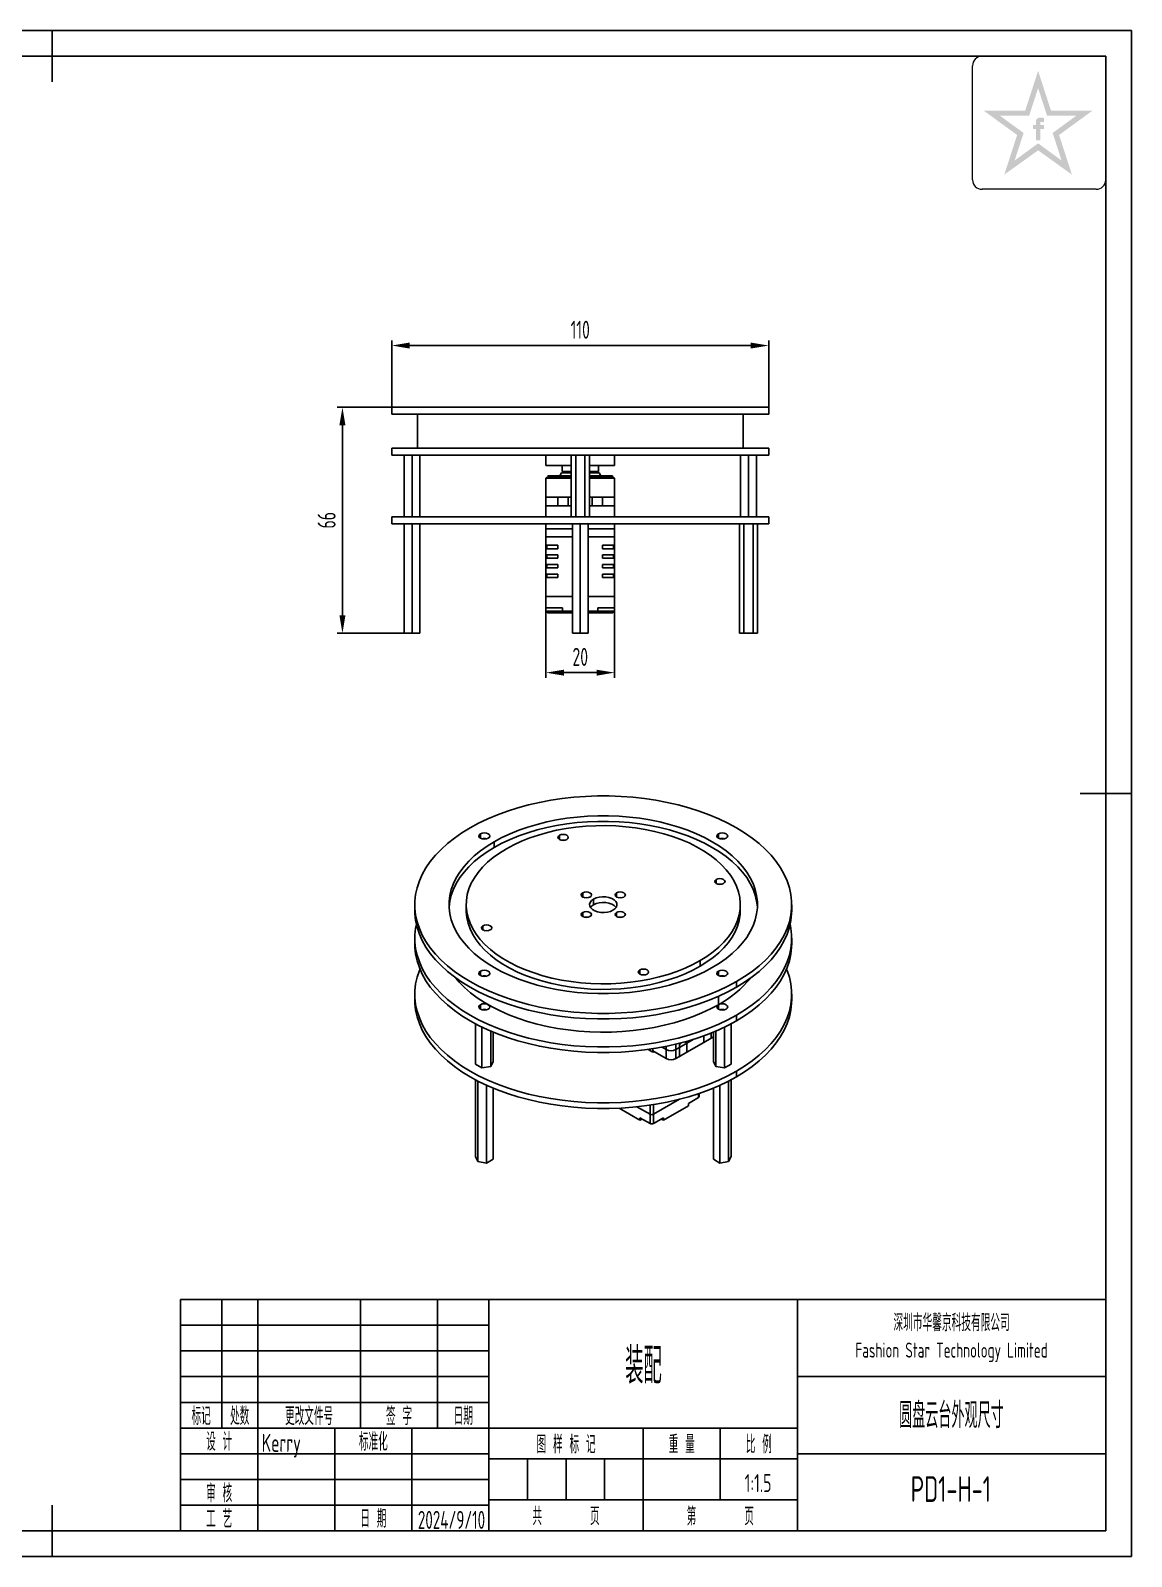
# Model space of a CAD drawing. Header units: inches. Extents: x -38 to 592, y -8 to 438.
# Drawn here: x 271.2 to 592.5, y -7.5 to 438 of the extents above; entities that cross this region are included whole.
import ezdxf
from ezdxf.enums import TextEntityAlignment as Align

# ---------------------------------------------------------------- set-up
doc = ezdxf.new("R2010")
doc.units = ezdxf.units.IN
doc.header["$LTSCALE"] = 1.5
doc.header["$MEASUREMENT"] = 0
for name, color, linetype in [('1轮廓实线层', 7, 'Continuous'), ('2细线层', 4, 'Continuous'), ('6文字层', 3, 'Continuous'), ('7标注层', 4, 'Continuous'), ('图框层', 7, 'Continuous')]:
    doc.layers.add(name, color=color, linetype=linetype)
doc.styles.add('PC_TEXTSTYLE', font='ISOCP.SHX', dxfattribs={"width": 0.707, "bigfont": 'GBCBIG.SHX'})
doc.styles.add('PC_TEXTSTYLE4', font='ISOCP.SHX', dxfattribs={"width": 0.707, "bigfont": 'GBCBIG.SHX'})
doc.dimstyles.new('GB_LINEAR', dxfattribs={"dimtxt": 3.5, "dimasz": 3.5, "dimexe": 1, "dimexo": 0, "dimgap": 1.5, "dimtad": 1, "dimdsep": 46, "dimtxsty": 'PC_TEXTSTYLE', "dimcen": 0, "dimclrd": 256, "dimclrt": 3, "dimadec": 0, "dimazin": 2, "dimtp": 0.1, "dimtm": 0.1, "dimtfac": 0.71, "dimtdec": 3, "dimtmove": 0, "dimatfit": 3, "dimfxl": 1, "dimtfill": 1, "dimarcsym": 0})

# ---------------------------------------------------------------- blocks, each defined once
blk = doc.blocks.new('ZwmFrameMain_A3^_^无分区图框^_^landscape')
at = {"layer": '1轮廓实线层'}
for p, q in [((185, 292), (185, 282)), ((390, 287), (0, 287)), ((390, 287), (390, 0)), ((395, 143.5), (385, 143.5)), ((185, -5), (185, 5)), ((0, 0), (390, 0))]:
    blk.add_line(p, q, dxfattribs=at)
at = {"layer": '2细线层'}
for p, q in [((395, 292), (-25, 292)), ((395, 292), (395, -5)), ((-25, -5), (395, -5))]:
    blk.add_line(p, q, dxfattribs=at)
blk = doc.blocks.new('ZwmFrameMain_标题栏1')
at = {"layer": '1轮廓实线层'}
for p, q in [((-180, 0), (-180, 45)), ((0, 45), (-180, 45)), ((-172, 20), (-172, 45)), ((-165, 20), (-165, 45)), ((-145, 20), (-145, 45)), ((-130, 20), (-130, 45)), ((-120, 0), (-120, 45)), ((0, 0), (0, 45)), ((-60, 30), (0, 30)), ((-180, 20), (-60, 20)), ((-165, 0), (-165, 20)), ((-150, 0), (-150, 20)), ((-135, 0), (-135, 20)), ((-60, 15), (0, 15)), ((-180, 0), (0, 0))]:
    blk.add_line(p, q, dxfattribs=at)
at = {"layer": '1轮廓实线层', "color": 7}
for p, q in [((-60, 0), (-60, 45)), ((-180, 25), (-120, 25))]:
    blk.add_line(p, q, dxfattribs=at)
at = {"layer": '2细线层'}
for p, q in [((-180, 40), (-120, 40)), ((-180, 35), (-120, 35)), ((-180, 30), (-120, 30)), ((-90, 0), (-90, 20)), ((-75, 6), (-75, 20)), ((-180, 15), (-120, 15)), ((-120, 14), (-60, 14)), ((-112.5, 6), (-112.5, 14)), ((-105, 6), (-105, 14)), ((-97.5, 6), (-97.5, 14)), ((-180, 10), (-120, 10)), ((-120, 6), (-60, 6)), ((-180, 5), (-120, 5))]:
    blk.add_line(p, q, dxfattribs=at)
at = {"layer": '6文字层', "style": 'PC_TEXTSTYLE', "width": 0.667}
for s, p in [('标记', (-176, 22.5)), ('处数', (-168.5, 22.5)), (' 更改文件号 ', (-155, 22.5)), (' 签 字 ', (-137.5, 22.5)), (' 日期 ', (-125, 22.5)), (' 设 计 ', (-172.5, 17.51)), (' 标准化 ', (-142.5, 17.51)), (' 图 样 标 记 ', (-105, 17)), (' 重 量 ', (-82.5, 17)), (' 比 例 ', (-67.5, 17)), (' 审 核 ', (-172.5, 7.5)), (' 工 艺 ', (-172.5, 2.5)), (' 日 期 ', (-142.5, 2.5)), ('共       页', (-105, 3)), ('第       页', (-75, 3))]:
    blk.add_text(s, height=3.5, dxfattribs=at).set_placement(p, align=Align.MIDDLE)
at = {"layer": '6文字层', "style": 'PC_TEXTSTYLE', "flags": 8}
for tag, height, width, p, p2 in [('企业名称', 5, 3.445461, (-54.29, 34.82), (-5.27, 34.82)), ('产品名称或材料标记', 7, 1.034456, (-113.46, 28.64), (-66.42, 28.64)), ('图样名称', 5, 3.480264, (-54.79, 19.98), (-5.27, 19.98)), ('标准化', 3.5, 1.756036, (-133.83, 15.37), (-120.75, 15.37)), ('审核', 3.5, 2.723972, (-163.99, 5.37), (-150.63, 5.37)), ('重量', 3.5, 2.448074, (-88.46, 7.54), (-76.55, 7.54)), ('比例', 3.5, 2.367734, (-73.35, 7.54), (-61.93, 7.54)), ('图样代号', 5, 3.489916, (-54.79, 5.63), (-5.52, 5.63)), ('工艺', 3.5, 2.851598, (-164.21, 0.37), (-150.89, 0.37)), ('日期', 3.5, 2.733185, (-133.83, 0.37), (-120.75, 0.37)), ('共几页', 3.5, 0.953151, (-108.58, 1.48), (-101.56, 1.48))]:
    blk.add_attdef(tag, text='', height=height, dxfattribs=dict(at, width=width)).set_placement(p, p2, align=Align.FIT)
at = {"layer": '6文字层', "style": 'PC_TEXTSTYLE', "width": 9.901758, "flags": 8}
blk.add_attdef('设计', text='', height=3.5, rotation=359.5768, dxfattribs=at).set_placement((-164.23, 15.37), (-150.37, 15.27), align=Align.FIT)
at = {"layer": '6文字层', "color": 3, "style": 'PC_TEXTSTYLE', "width": 0.96618, "flags": 8}
blk.add_attdef('第几页', text='', height=3.5, dxfattribs=at).set_placement((-78.29, 1.5), (-71.16, 1.5), align=Align.FIT)
at = {"layer": '6文字层', "color": 0, "style": 'PC_TEXTSTYLE', "width": 0.715273, "flags": 8}
blk.add_attdef('图纸张数', text='', height=3.5, dxfattribs=at).set_placement((-2.66, -3.87), (4.46, -3.87), align=Align.FIT)
blk = doc.blocks.new('*D23')
at = {"layer": '7标注层', "color": 0, "lineweight": -2}
for p, q in [((421.63, 268.53), (421.63, 249.03)), ((441.63, 268.53), (441.63, 249.03))]:
    blk.add_line(p, q, dxfattribs=at)
at = {"layer": '7标注层', "lineweight": -2}
blk.add_line((426.88, 250.53), (436.38, 250.53), dxfattribs=at)
at = {"layer": '7标注层'}
for points in [[(426.88, 251.4), (426.88, 249.65), (421.63, 250.53)], [(436.38, 249.65), (436.38, 251.4), (441.63, 250.53)]]:
    blk.add_solid(points, dxfattribs=at)
at = {"layer": 'Defpoints', "color": 0}
for p in [(421.63, 268.53), (441.63, 268.53), (441.63, 250.53)]:
    blk.add_point(p, dxfattribs=at)
at = {"layer": '7标注层', "color": 3, "insert": (431.63, 255.14), "char_height": 5.25, "attachment_point": 5, "style": 'PC_TEXTSTYLE', "bg_fill": 3, "box_fill_scale": 1.25, "bg_fill_color": 257, "bg_fill_transparency": 0}
blk.add_mtext('20', dxfattribs=at)
blk = doc.blocks.new('*D24')
at = {"layer": '7标注层', "color": 0, "lineweight": -2}
for p, q in [((376.63, 328.03), (360.73, 328.03)), ((380.23, 262.03), (360.73, 262.03))]:
    blk.add_line(p, q, dxfattribs=at)
at = {"layer": '7标注层', "lineweight": -2}
blk.add_line((362.23, 322.78), (362.23, 267.28), dxfattribs=at)
at = {"layer": '7标注层'}
for points in [[(363.1, 322.78), (361.35, 322.78), (362.23, 328.03)], [(361.35, 267.28), (363.1, 267.28), (362.23, 262.03)]]:
    blk.add_solid(points, dxfattribs=at)
at = {"layer": 'Defpoints', "color": 0}
for p in [(376.63, 328.03), (362.23, 262.03), (380.23, 262.03)]:
    blk.add_point(p, dxfattribs=at)
at = {"layer": '7标注层', "color": 3, "insert": (357.62, 295.03), "char_height": 5.25, "attachment_point": 5, "rotation": 90, "style": 'PC_TEXTSTYLE', "bg_fill": 3, "box_fill_scale": 1.25, "bg_fill_color": 257, "bg_fill_transparency": 0}
blk.add_mtext('66', dxfattribs=at)
blk = doc.blocks.new('*D25')
at = {"layer": '7标注层', "color": 0, "lineweight": -2}
for p, q in [((376.63, 328.03), (376.63, 347.53)), ((486.63, 328.03), (486.63, 347.53))]:
    blk.add_line(p, q, dxfattribs=at)
at = {"layer": '7标注层', "lineweight": -2}
blk.add_line((381.88, 346.03), (481.38, 346.03), dxfattribs=at)
at = {"layer": '7标注层'}
for points in [[(381.88, 346.9), (381.88, 345.15), (376.63, 346.03)], [(481.38, 345.15), (481.38, 346.9), (486.63, 346.03)]]:
    blk.add_solid(points, dxfattribs=at)
at = {"layer": 'Defpoints', "color": 0}
for p in [(486.63, 346.03), (376.63, 328.03), (486.63, 328.03)]:
    blk.add_point(p, dxfattribs=at)
at = {"layer": '7标注层', "color": 3, "insert": (431.63, 350.64), "char_height": 5.25, "attachment_point": 5, "style": 'PC_TEXTSTYLE', "bg_fill": 3, "box_fill_scale": 1.25, "bg_fill_color": 257, "bg_fill_transparency": 0}
blk.add_mtext('110', dxfattribs=at)

msp = doc.modelspace()

# ---------------------------------------------------------------- hatches: boundary and pattern name
at = {"layer": '6文字层', "lineweight": 5}
h = msp.add_hatch(color=2, dxfattribs=at)
edge = h.paths.add_edge_path(flags=0)
edge.add_line((565.881, 409.272), (566.989, 409.272))
edge.add_line((566.989, 409.272), (566.989, 410.465))
edge.add_line((566.989, 410.465), (565.894, 410.465))
edge.add_line((565.894, 410.465), (565.894, 411.049))
edge.add_spline(control_points=[(565.894, 411.049), (565.893, 411.118), (565.89, 411.388), (566.419, 411.304), (566.75, 411.255), (566.937, 411.207), (567.015, 411.187)], knot_values=[0, 0, 0, 0, 1.4943482, 5.8188355, 8.4876202, 10.3632598, 10.3632598, 10.3632598, 10.3632598], degree=3, periodic=0)
edge.add_line((567.015, 411.187), (567.015, 412.408))
edge.add_spline(control_points=[(567.015, 412.408), (566.814, 412.456), (566.33, 412.571), (565.636, 412.63), (564.994, 412.34), (564.67, 411.935), (564.616, 411.627), (564.6, 411.54)], knot_values=[0, 0, 0, 0, 4.9341397, 11.9452686, 16.0265909, 21.3569295, 23.4510995, 23.4510995, 23.4510995, 23.4510995], degree=3, periodic=0)
edge.add_line((564.6, 411.54), (564.6, 410.465))
edge.add_line((564.6, 410.465), (563.798, 410.465))
edge.add_line((563.798, 410.465), (563.798, 409.272))
edge.add_line((563.798, 409.272), (564.609, 409.272))
edge.add_line((564.609, 409.272), (564.609, 405.94))
edge.add_line((564.609, 405.94), (565.881, 405.94))
edge.add_line((565.881, 405.94), (565.881, 409.272))
h.paths.add_polyline_path([(581.158, 414.632), (569.006, 414.632), (565.254, 426.225), (561.502, 414.632), (549.35, 414.632), (559.134, 407.498), (555.382, 395.938), (565.254, 403.006), (575.126, 395.938), (571.374, 407.498)])
h.paths.add_polyline_path([(569.492, 408.091), (572.103, 400.046), (565.254, 405.059), (558.405, 400.046), (561.016, 408.091), (554.146, 413.101), (562.635, 413.101), (565.254, 421.185), (567.873, 413.101), (576.362, 413.101)], flags=16)

# ---------------------------------------------------------------- linework, layer by layer
at = {"color": 7, "linetype": 'Continuous', "lineweight": 25}
for p, q in [((376.629, 328.026), (376.629, 326.026)), ((376.629, 328.026), (431.629, 328.026)), ((376.629, 326.026), (431.629, 326.026)), ((384.129, 326.026), (384.129, 316.026)), ((431.629, 328.026), (486.629, 328.026)), ((431.629, 326.026), (486.629, 326.026)), ((479.129, 316.026), (479.129, 326.026)), ((486.629, 326.026), (486.629, 328.026)), ((376.629, 316.026), (376.629, 314.026)), ((376.629, 316.026), (431.629, 316.026)), ((376.629, 314.026), (431.629, 314.026)), ((380.229, 296.026), (380.229, 314.026)), ((382.529, 296.026), (382.529, 314.026)), ((384.829, 296.026), (384.829, 314.026)), ((421.629, 314.026), (421.629, 311.026)), ((428.973, 296.026), (428.973, 314.026)), ((430.301, 296.026), (430.301, 314.026)), ((431.629, 316.026), (486.629, 316.026)), ((431.629, 314.026), (486.629, 314.026)), ((432.956, 296.026), (432.956, 314.026)), ((434.284, 296.026), (434.284, 314.026)), ((441.629, 311.026), (441.629, 314.026)), ((478.429, 296.026), (478.429, 314.026)), ((480.729, 296.026), (480.729, 314.026)), ((483.029, 296.026), (483.029, 314.026)), ((486.629, 314.026), (486.629, 316.026)), ((429.039, 311.026), (421.629, 311.026)), ((421.629, 307.276), (421.879, 307.526)), ((422.229, 307.926), (422.229, 307.526)), ((428.973, 308.026), (422.329, 308.026)), ((428.973, 307.526), (422.329, 307.526)), ((426.129, 308.826), (425.629, 308.026)), ((426.129, 308.826), (428.973, 308.826)), ((426.329, 311.026), (426.329, 309.226)), ((428.973, 309.226), (426.329, 309.226)), ((428.672, 309.226), (428.672, 308.826)), ((428.695, 308.826), (428.695, 309.226)), ((428.835, 309.226), (428.835, 308.826)), ((428.902, 308.826), (428.902, 309.226)), ((441.629, 311.026), (434.274, 311.026)), ((436.929, 309.226), (434.274, 309.226)), ((434.274, 308.826), (437.129, 308.826)), ((440.929, 308.026), (434.284, 308.026)), ((440.929, 307.526), (434.284, 307.526)), ((434.481, 309.226), (434.481, 308.826)), ((434.527, 308.826), (434.527, 309.226)), ((434.597, 309.226), (434.597, 308.826)), ((434.599, 308.826), (434.599, 309.226)), ((436.929, 309.226), (436.929, 311.026)), ((437.129, 308.826), (437.629, 308.026)), ((441.029, 307.926), (441.029, 307.526)), ((441.629, 307.276), (441.379, 307.526)), ((421.629, 307.276), (421.629, 302.226)), ((428.973, 307.276), (422.329, 307.276)), ((440.929, 307.276), (434.284, 307.276)), ((441.629, 307.276), (441.629, 302.226)), ((421.629, 301.726), (421.629, 299.226)), ((421.629, 301.726), (423.629, 301.726)), ((421.629, 296.026), (421.629, 299.226)), ((421.629, 299.226), (423.629, 299.226)), ((425.129, 301.726), (423.629, 301.726)), ((423.629, 299.226), (425.129, 299.226)), ((425.129, 299.226), (425.129, 301.726)), ((425.129, 301.726), (426.629, 301.726)), ((425.129, 299.226), (428.129, 299.226)), ((426.629, 301.726), (428.129, 301.726)), ((428.129, 299.226), (428.129, 301.726)), ((428.973, 301.726), (428.129, 301.726)), ((428.129, 299.226), (428.973, 299.226)), ((435.129, 301.726), (434.284, 301.726)), ((434.284, 299.226), (435.129, 299.226)), ((435.129, 299.226), (435.129, 301.726)), ((435.129, 301.726), (436.629, 301.726)), ((435.129, 299.226), (438.129, 299.226)), ((436.629, 301.726), (438.129, 301.726)), ((438.129, 299.226), (438.129, 301.726)), ((439.629, 301.726), (438.129, 301.726)), ((438.129, 299.226), (439.629, 299.226)), ((439.629, 301.726), (441.629, 301.726)), ((439.629, 299.226), (441.629, 299.226)), ((441.629, 299.226), (441.629, 301.726)), ((441.629, 296.026), (441.629, 299.226)), ((376.629, 296.026), (376.629, 294.026)), ((376.629, 296.026), (431.629, 296.026)), ((431.629, 296.026), (486.629, 296.026)), ((486.629, 294.026), (486.629, 296.026)), ((376.629, 294.026), (431.629, 294.026)), ((380.229, 262.026), (380.229, 294.026)), ((382.529, 262.026), (382.529, 294.026)), ((384.829, 262.026), (384.829, 294.026)), ((421.629, 292.526), (421.629, 294.026)), ((421.629, 290.226), (421.629, 292.526)), ((422.329, 292.526), (421.629, 292.526)), ((421.629, 290.226), (422.329, 290.226)), ((421.629, 287.726), (421.629, 290.226)), ((429.329, 292.526), (422.329, 292.526)), ((429.329, 290.226), (422.329, 290.226)), ((429.329, 262.026), (429.329, 294.026)), ((431.629, 262.026), (431.629, 294.026)), ((431.629, 294.026), (486.629, 294.026)), ((433.929, 262.026), (433.929, 294.026)), ((440.929, 292.526), (433.929, 292.526)), ((440.929, 290.226), (433.929, 290.226)), ((441.629, 292.526), (440.929, 292.526)), ((440.929, 290.226), (441.629, 290.226)), ((441.629, 294.026), (441.629, 292.526)), ((441.629, 292.526), (441.629, 290.226)), ((441.629, 290.226), (441.629, 287.726)), ((478.073, 262.026), (478.073, 294.026)), ((479.401, 262.026), (479.401, 294.026)), ((482.056, 262.026), (482.056, 294.026)), ((483.384, 262.026), (483.384, 294.026)), ((422.329, 287.726), (421.629, 287.726)), ((421.629, 287.726), (421.629, 286.726)), ((421.629, 284.926), (421.629, 286.726)), ((421.629, 286.726), (422.329, 286.726)), ((421.879, 286.726), (421.879, 287.726)), ((425.129, 287.726), (422.329, 287.726)), ((422.329, 286.726), (425.129, 286.726)), ((425.129, 286.726), (425.129, 287.726)), ((438.129, 287.726), (440.929, 287.726)), ((438.129, 286.726), (438.129, 287.726)), ((440.929, 286.726), (438.129, 286.726)), ((440.929, 287.726), (441.629, 287.726)), ((441.629, 286.726), (440.929, 286.726)), ((441.379, 287.726), (441.379, 286.726)), ((441.629, 287.726), (441.629, 286.726)), ((441.629, 286.726), (441.629, 284.926)), ((422.329, 284.926), (421.629, 284.926)), ((421.629, 284.926), (421.629, 283.926)), ((421.629, 282.126), (421.629, 283.926)), ((421.629, 283.926), (422.329, 283.926)), ((422.329, 282.126), (421.629, 282.126)), ((421.629, 282.126), (421.629, 281.126)), ((421.629, 279.326), (421.629, 281.126)), ((421.629, 281.126), (422.329, 281.126)), ((421.879, 283.926), (421.879, 284.926)), ((421.879, 281.126), (421.879, 282.126)), ((425.129, 284.926), (422.329, 284.926)), ((422.329, 283.926), (425.129, 283.926)), ((425.129, 282.126), (422.329, 282.126)), ((422.329, 281.126), (425.129, 281.126)), ((425.129, 283.926), (425.129, 284.926)), ((425.129, 281.126), (425.129, 282.126)), ((438.129, 284.926), (440.929, 284.926)), ((438.129, 283.926), (438.129, 284.926)), ((440.929, 283.926), (438.129, 283.926)), ((438.129, 282.126), (440.929, 282.126)), ((438.129, 281.126), (438.129, 282.126)), ((440.929, 281.126), (438.129, 281.126)), ((440.929, 284.926), (441.629, 284.926)), ((441.629, 283.926), (440.929, 283.926)), ((440.929, 282.126), (441.629, 282.126)), ((441.629, 281.126), (440.929, 281.126)), ((441.379, 284.926), (441.379, 283.926)), ((441.379, 282.126), (441.379, 281.126)), ((441.629, 284.926), (441.629, 283.926)), ((441.629, 283.926), (441.629, 282.126)), ((441.629, 282.126), (441.629, 281.126)), ((441.629, 281.126), (441.629, 279.326)), ((422.329, 279.326), (421.629, 279.326)), ((421.629, 279.326), (421.629, 278.326)), ((421.629, 272.726), (421.629, 278.326)), ((421.629, 278.326), (422.329, 278.326)), ((421.879, 278.326), (421.879, 279.326)), ((425.129, 279.326), (422.329, 279.326)), ((422.329, 278.326), (425.129, 278.326)), ((425.129, 278.326), (425.129, 279.326)), ((438.129, 279.326), (440.929, 279.326)), ((438.129, 278.326), (438.129, 279.326)), ((440.929, 278.326), (438.129, 278.326)), ((440.929, 279.326), (441.629, 279.326)), ((441.629, 278.326), (440.929, 278.326)), ((441.379, 279.326), (441.379, 278.326)), ((441.629, 279.326), (441.629, 278.326)), ((441.629, 278.326), (441.629, 272.726)), ((421.629, 272.726), (422.329, 272.726)), ((421.629, 269.426), (421.629, 272.726)), ((429.329, 272.726), (422.329, 272.726)), ((440.929, 272.726), (433.929, 272.726)), ((440.929, 272.726), (441.629, 272.726)), ((441.629, 272.726), (441.629, 269.426)), ((421.629, 269.426), (422.329, 269.426)), ((421.629, 269.426), (421.629, 268.526)), ((422.129, 268.026), (421.629, 268.526)), ((423.629, 268.526), (421.629, 268.526)), ((423.629, 268.026), (422.129, 268.026)), ((426.479, 269.426), (422.329, 269.426)), ((426.479, 269.426), (426.479, 268.526)), ((429.329, 268.526), (426.479, 268.526)), ((426.479, 268.526), (426.979, 268.026)), ((429.329, 268.026), (426.979, 268.026)), ((436.779, 268.526), (433.929, 268.526)), ((436.279, 268.026), (433.929, 268.026)), ((436.279, 268.026), (436.779, 268.526)), ((440.929, 269.426), (436.779, 269.426)), ((436.779, 269.426), (436.779, 268.526)), ((439.629, 268.526), (441.629, 268.526)), ((439.629, 268.026), (441.129, 268.026)), ((440.929, 269.426), (441.629, 269.426)), ((441.629, 268.526), (441.129, 268.026)), ((441.629, 269.426), (441.629, 268.526)), ((380.229, 262.026), (382.529, 262.026)), ((382.529, 262.026), (384.829, 262.026)), ((429.329, 262.026), (431.629, 262.026)), ((431.629, 262.026), (433.929, 262.026)), ((478.073, 262.026), (479.401, 262.026)), ((479.401, 262.026), (482.056, 262.026)), ((482.056, 262.026), (483.384, 262.026)), ((406.528, 199.522), (406.528, 201.155)), ((383.348, 182.786), (383.348, 181.153)), ((398.348, 182.786), (398.348, 181.153)), ((435.519, 182.786), (435.519, 184.419)), ((478.348, 181.153), (478.348, 182.786)), ((493.348, 181.153), (493.348, 182.786)), ((383.348, 172.988), (383.348, 171.355)), ((493.348, 171.355), (493.348, 172.988)), ((466.632, 164.825), (466.632, 166.458)), ((383.348, 156.657), (383.348, 155.024)), ((477.239, 158.702), (477.239, 160.335)), ((493.348, 155.024), (493.348, 156.657)), ((401.064, 136.217), (401.064, 148.013)), ((402.941, 135.133), (402.941, 147.058)), ((473.754, 135.133), (473.754, 147.058)), ((475.632, 136.217), (475.632, 148.013)), ((477.239, 148.903), (477.239, 150.536)), ((405.507, 135.53), (405.507, 145.885)), ((406.194, 137.011), (406.194, 145.595)), ((462.743, 142.329), (462.08, 142.712)), ((462.743, 142.329), (464.801, 143.517)), ((462.743, 142.329), (462.743, 142.898)), ((462.743, 139.716), (467.693, 142.574)), ((467.693, 142.574), (469.814, 143.798)), ((469.814, 143.798), (470.501, 144.195)), ((470.501, 137.011), (470.501, 145.595)), ((471.189, 135.53), (471.189, 145.885)), ((452.843, 139.716), (451.454, 140.518)), ((452.843, 140.125), (452.843, 140.726)), ((452.843, 140.125), (456.733, 137.879)), ((453.197, 139.92), (452.843, 139.716)), ((455.522, 141.191), (456.733, 140.492)), ((456.733, 137.879), (456.733, 140.492)), ((459.561, 140.492), (460.622, 141.105)), ((459.561, 137.879), (459.561, 140.492)), ((459.561, 137.879), (460.622, 138.492)), ((460.622, 141.105), (462.743, 142.329)), ((460.622, 141.105), (460.622, 142.324)), ((460.622, 138.492), (460.622, 141.105)), ((460.622, 138.492), (462.743, 139.716)), ((462.743, 139.716), (462.743, 142.329)), ((401.064, 136.217), (402.941, 135.133)), ((402.941, 135.133), (405.507, 135.53)), ((405.507, 135.53), (406.194, 137.011)), ((470.501, 137.011), (471.189, 135.53)), ((471.189, 135.53), (473.754, 135.133)), ((473.754, 135.133), (475.632, 136.217)), ((477.239, 132.573), (477.239, 134.206)), ((401.064, 109.248), (401.064, 131.682)), ((401.751, 107.768), (401.751, 131.322)), ((404.316, 107.371), (404.316, 130.081)), ((406.194, 108.455), (406.194, 129.264)), ((470.501, 108.455), (470.501, 129.264)), ((472.379, 107.371), (472.379, 130.081)), ((474.945, 107.768), (474.945, 131.322)), ((475.632, 109.248), (475.632, 131.682)), ((452.985, 121.589), (460.608, 125.99)), ((466.137, 126.487), (463.203, 124.793)), ((463.203, 124.793), (463.203, 124.058)), ((466.342, 126.773), (466.342, 127.693)), ((449.06, 119.854), (442.945, 123.384)), ((449.06, 119.854), (442.945, 123.384)), ((448.19, 123.785), (451.995, 121.589)), ((451.995, 118.894), (449.06, 120.588)), ((449.06, 120.588), (449.06, 119.854)), ((451.995, 118.894), (451.995, 121.589)), ((452.985, 121.589), (452.985, 118.894)), ((455.919, 120.588), (452.985, 118.894)), ((463.203, 124.058), (455.919, 119.854)), ((455.919, 119.854), (462.495, 123.65)), ((455.919, 120.588), (455.919, 119.854)), ((462.495, 123.65), (463.203, 124.058)), ((449.06, 119.854), (449.697, 120.221)), ((449.06, 119.854), (449.697, 120.221)), ((449.06, 119.854), (449.06, 119.854)), ((455.283, 120.221), (455.919, 119.854)), ((455.283, 120.221), (455.919, 119.854)), ((455.919, 119.854), (455.919, 119.854)), ((401.064, 109.248), (401.751, 107.768)), ((401.751, 107.768), (404.316, 107.371)), ((404.316, 107.371), (406.194, 108.455)), ((470.501, 108.455), (472.379, 107.371)), ((472.379, 107.371), (474.945, 107.768)), ((474.945, 107.768), (475.632, 109.248))]:
    msp.add_line(p, q, dxfattribs=at)
at = {"color": 1, "linetype": 'Continuous', "lineweight": 25}
for p, q in [((402.497, 202.176), (402.497, 203.482)), ((425.567, 201.824), (425.567, 203.049)), ((471.935, 202.176), (471.935, 203.482)), ((471.326, 188.94), (471.326, 190.165)), ((432.337, 185.031), (432.337, 186.256)), ((442.237, 185.031), (442.237, 186.256)), ((432.337, 179.316), (432.337, 180.541)), ((442.237, 179.316), (442.237, 180.541)), ((403.248, 175.408), (403.248, 176.632)), ((402.497, 162.09), (402.497, 163.396)), ((449.008, 162.524), (449.008, 163.748)), ((471.935, 162.09), (471.935, 163.396)), ((471.935, 153.598), (471.935, 156.01)), ((402.497, 152.292), (402.497, 153.598)), ((471.935, 152.292), (471.935, 153.598)), ((467.693, 142.574), (467.693, 144.501)), ((469.814, 143.798), (469.814, 145.313)), ((451.995, 140.206), (451.995, 140.597)), ((452.985, 140.043), (452.985, 139.798)), ((456.733, 141.43), (456.733, 140.492)), ((459.561, 142.06), (459.561, 140.492)), ((466.137, 126.487), (466.137, 127.624)), ((451.995, 121.589), (451.995, 124.266)), ((452.985, 124.418), (452.985, 121.589))]:
    msp.add_line(p, q, dxfattribs=at)
at = {"color": 7, "linetype": 'Continuous', "lineweight": 25, "flags": 128}
for points in [[(477.239, 160.335), (479.604, 161.789), (481.806, 163.326), (483.837, 164.94), (485.689, 166.624), (487.353, 168.372), (488.824, 170.176), (490.096, 172.031), (491.164, 173.928), (492.023, 175.86), (492.671, 177.819), (493.104, 179.798), (493.321, 181.789), (493.321, 183.783), (493.104, 185.774), (492.671, 187.753), (492.023, 189.712), (491.164, 191.644), (490.096, 193.541), (488.824, 195.396), (487.353, 197.201), (485.689, 198.949), (483.837, 200.633), (481.806, 202.246), (479.604, 203.783), (477.239, 205.237), (474.72, 206.603), (472.058, 207.874), (469.262, 209.047), (466.345, 210.115), (463.317, 211.076), (460.191, 211.926), (456.978, 212.66), (453.692, 213.276), (450.346, 213.772), (446.952, 214.146), (443.524, 214.396), (440.075, 214.521), (436.62, 214.521), (433.172, 214.396), (429.744, 214.146), (426.35, 213.772), (423.003, 213.276), (419.717, 212.66), (416.505, 211.926), (413.378, 211.076), (410.351, 210.115), (407.433, 209.047), (404.638, 207.874), (401.976, 206.603), (399.457, 205.237)], [(399.457, 205.237), (397.092, 203.783), (394.889, 202.246), (392.858, 200.633), (391.007, 198.949), (389.342, 197.201), (387.871, 195.396), (386.599, 193.541), (385.532, 191.644), (384.672, 189.712), (384.025, 187.753), (383.592, 185.774), (383.375, 183.783), (383.375, 181.789), (383.592, 179.798), (384.025, 177.819), (384.672, 175.86), (385.532, 173.928), (386.599, 172.031), (387.871, 170.176), (389.342, 168.372), (391.007, 166.624), (392.858, 164.94), (394.889, 163.326), (397.092, 161.789), (399.457, 160.335), (401.976, 158.969), (404.638, 157.698), (407.433, 156.526), (410.351, 155.457), (413.378, 154.496), (416.505, 153.647), (419.717, 152.912), (423.003, 152.296), (426.35, 151.8), (429.744, 151.426), (433.172, 151.176), (436.62, 151.051), (440.075, 151.051), (443.524, 151.176), (446.952, 151.426), (450.346, 151.8), (453.692, 152.296), (456.978, 152.912), (460.191, 153.647), (463.317, 154.496), (466.345, 155.457), (469.262, 156.526), (472.058, 157.698), (474.72, 158.969), (477.239, 160.335)], [(406.528, 201.155), (408.774, 202.366), (411.157, 203.486), (413.667, 204.508), (416.293, 205.43), (419.021, 206.246), (421.839, 206.953), (424.735, 207.547), (427.693, 208.025), (430.702, 208.386), (433.746, 208.628), (436.811, 208.749), (439.884, 208.749), (442.95, 208.628), (445.994, 208.386), (449.002, 208.025), (451.961, 207.547), (454.856, 206.953), (457.675, 206.246), (460.403, 205.43), (463.028, 204.508), (465.538, 203.486), (467.922, 202.366), (470.168, 201.155), (472.265, 199.859), (474.204, 198.483), (475.976, 197.034), (477.573, 195.518), (478.986, 193.943), (480.21, 192.316), (481.239, 190.645), (482.068, 188.937), (482.693, 187.2), (483.112, 185.443), (483.322, 183.673), (483.322, 181.899), (483.112, 180.13), (482.693, 178.372), (482.068, 176.635), (481.239, 174.927), (480.21, 173.256), (478.986, 171.629), (477.573, 170.054), (475.976, 168.538), (474.204, 167.089), (472.265, 165.713), (470.168, 164.417)], [(406.528, 199.522), (408.774, 200.733), (411.157, 201.852), (413.667, 202.875), (416.293, 203.797), (419.021, 204.613), (421.839, 205.32), (424.735, 205.914), (427.693, 206.392), (430.702, 206.753), (433.746, 206.995), (436.811, 207.116), (439.884, 207.116), (442.95, 206.995), (445.994, 206.753), (449.002, 206.392), (451.961, 205.914), (454.856, 205.32), (457.675, 204.613), (460.403, 203.797), (463.028, 202.875), (465.538, 201.852), (467.922, 200.733), (470.168, 199.522), (472.265, 198.226), (474.204, 196.85), (475.976, 195.401), (477.573, 193.885), (478.986, 192.31), (480.21, 190.683), (481.239, 189.012), (482.068, 187.304), (482.693, 185.567), (483.112, 183.81), (483.322, 182.04), (483.326, 181.97)], [(466.632, 166.458), (468.621, 167.693), (470.449, 169.009), (472.105, 170.399), (473.582, 171.854), (474.87, 173.368), (475.963, 174.932), (476.856, 176.538), (477.543, 178.178), (478.021, 179.842), (478.288, 181.521), (478.341, 183.208), (478.181, 184.892), (477.809, 186.565), (477.225, 188.218), (476.435, 189.842), (475.441, 191.428), (474.25, 192.968), (472.866, 194.453), (471.299, 195.877), (469.556, 197.231), (467.646, 198.507), (465.58, 199.7), (463.369, 200.802), (461.024, 201.808), (458.558, 202.713), (455.985, 203.512), (453.317, 204.2), (450.569, 204.773), (447.757, 205.23), (444.894, 205.566), (441.996, 205.781), (439.078, 205.874), (436.157, 205.843), (433.247, 205.689), (430.365, 205.413), (427.525, 205.016), (424.743, 204.501), (422.034, 203.87), (419.411, 203.126), (416.89, 202.274), (414.483, 201.318), (412.204, 200.263), (410.064, 199.114)], [(470.168, 164.417), (467.922, 163.206), (465.538, 162.087), (463.028, 161.064), (460.403, 160.142), (457.675, 159.326), (454.856, 158.619), (451.961, 158.025), (449.002, 157.547), (445.994, 157.186), (442.95, 156.944), (439.884, 156.823), (436.811, 156.823), (433.746, 156.944), (430.702, 157.186), (427.693, 157.547), (424.735, 158.025), (421.839, 158.619), (419.021, 159.326), (416.293, 160.142), (413.667, 161.064), (411.157, 162.087), (408.774, 163.206), (406.528, 164.417), (404.431, 165.713), (402.492, 167.089), (400.72, 168.538), (399.123, 170.054), (397.709, 171.629), (396.485, 173.256), (395.456, 174.927), (394.627, 176.635), (394.002, 178.372), (393.584, 180.13), (393.374, 181.899), (393.374, 183.673), (393.584, 185.443), (394.002, 187.2), (394.627, 188.937), (395.456, 190.645), (396.485, 192.316), (397.709, 193.943), (399.123, 195.518), (400.72, 197.034), (402.492, 198.483), (404.431, 199.859), (406.528, 201.155)], [(404.76, 202.176), (404.241, 201.976), (403.629, 201.905), (403.017, 201.976), (402.497, 202.176), (402.151, 202.475), (402.029, 202.829), (402.151, 203.182), (402.497, 203.482)], [(402.497, 203.482), (403.017, 203.682), (403.629, 203.753), (404.241, 203.682), (404.76, 203.482), (405.107, 203.182), (405.229, 202.829), (405.107, 202.475), (404.76, 202.176)], [(427.688, 201.824), (427.201, 201.636), (426.627, 201.57), (426.053, 201.636), (425.567, 201.824), (425.242, 202.105), (425.127, 202.436), (425.242, 202.768), (425.567, 203.049)], [(425.567, 203.049), (426.053, 203.236), (426.627, 203.302), (427.201, 203.236), (427.688, 203.049), (428.013, 202.768), (428.127, 202.436), (428.013, 202.105), (427.688, 201.824)], [(426.139, 201.622), (426.627, 201.669), (427.127, 201.62)], [(474.198, 202.176), (473.679, 201.976), (473.067, 201.905), (472.454, 201.976), (471.935, 202.176), (471.589, 202.475), (471.467, 202.829), (471.589, 203.182), (471.935, 203.482)], [(471.935, 203.482), (472.454, 203.682), (473.067, 203.753), (473.679, 203.682), (474.198, 203.482), (474.545, 203.182), (474.667, 202.829), (474.545, 202.475), (474.198, 202.176)], [(393.37, 181.97), (393.374, 182.04), (393.584, 183.81), (394.002, 185.567), (394.627, 187.304), (395.456, 189.012), (396.485, 190.683), (397.709, 192.31), (399.123, 193.885), (400.72, 195.401), (402.492, 196.85), (404.431, 198.226), (406.528, 199.522)], [(410.064, 199.114), (408.074, 197.879), (406.247, 196.563), (404.59, 195.173), (403.114, 193.718), (401.826, 192.204), (400.732, 190.64), (399.84, 189.034), (399.152, 187.394), (398.674, 185.73), (398.408, 184.051), (398.354, 182.364), (398.514, 180.68), (398.887, 179.007), (399.47, 177.355), (400.261, 175.731), (401.254, 174.145), (402.446, 172.605), (403.829, 171.119), (405.397, 169.695), (407.14, 168.342), (409.049, 167.065), (411.115, 165.873), (413.327, 164.77), (415.671, 163.764), (418.137, 162.859), (420.711, 162.06), (423.379, 161.373), (426.126, 160.799), (428.939, 160.343), (431.802, 160.006), (434.7, 159.791), (437.617, 159.698), (440.539, 159.729), (443.448, 159.883), (446.33, 160.159), (449.17, 160.556), (451.952, 161.071), (454.662, 161.702), (457.284, 162.446), (459.806, 163.298), (462.212, 164.255), (464.492, 165.31), (466.632, 166.458)], [(473.447, 188.94), (472.96, 188.752), (472.386, 188.686), (471.812, 188.752), (471.326, 188.94), (471.001, 189.221), (470.886, 189.552), (471.001, 189.884), (471.326, 190.165)], [(471.326, 190.165), (471.812, 190.352), (472.386, 190.418), (472.96, 190.352), (473.447, 190.165), (473.772, 189.884), (473.886, 189.552), (473.772, 189.221), (473.447, 188.94)], [(471.887, 188.736), (472.386, 188.785), (472.886, 188.736)], [(434.459, 185.031), (433.972, 184.844), (433.398, 184.778), (432.824, 184.844), (432.337, 185.031), (432.012, 185.312), (431.898, 185.644), (432.012, 185.975), (432.337, 186.256)], [(432.337, 186.256), (432.824, 186.444), (433.398, 186.51), (433.972, 186.444), (434.459, 186.256), (434.784, 185.975), (434.898, 185.644), (434.784, 185.312), (434.459, 185.031)], [(432.899, 184.827), (433.398, 184.876), (433.897, 184.827)], [(441.176, 181.153), (440.417, 180.81), (439.538, 180.582), (438.589, 180.481), (437.627, 180.515), (436.706, 180.68), (435.881, 180.968), (435.199, 181.362), (434.7, 181.838), (434.413, 182.37), (434.355, 182.926), (434.529, 183.473), (434.925, 183.981), (435.519, 184.419)], [(434.606, 181.97), (434.925, 182.348), (435.519, 182.786)], [(435.519, 184.419), (436.278, 184.762), (437.158, 184.991), (438.106, 185.091), (439.069, 185.057), (439.989, 184.892), (440.815, 184.604), (441.497, 184.21), (441.995, 183.734), (442.282, 183.202), (442.34, 182.647), (442.167, 182.099), (441.771, 181.592), (441.176, 181.153)], [(435.519, 182.786), (436.278, 183.129), (437.158, 183.358), (438.106, 183.458), (439.069, 183.424), (439.989, 183.259), (440.815, 182.971), (441.497, 182.577), (441.995, 182.101), (442.089, 181.97)], [(444.358, 185.031), (443.872, 184.844), (443.298, 184.778), (442.724, 184.844), (442.237, 185.031), (441.912, 185.312), (441.798, 185.644), (441.912, 185.975), (442.237, 186.256)], [(442.237, 186.256), (442.724, 186.444), (443.298, 186.51), (443.872, 186.444), (444.358, 186.256), (444.683, 185.975), (444.798, 185.644), (444.683, 185.312), (444.358, 185.031)], [(442.798, 184.827), (443.298, 184.876), (443.797, 184.827)], [(383.348, 181.153), (383.375, 180.156), (383.592, 178.165), (384.025, 176.186), (384.672, 174.227), (385.532, 172.295), (386.599, 170.398), (387.871, 168.543), (389.342, 166.738), (391.007, 164.991), (392.858, 163.306), (394.889, 161.693), (397.092, 160.156), (399.457, 158.702), (401.976, 157.336), (404.638, 156.065), (407.433, 154.893), (410.351, 153.824), (413.378, 152.863), (416.505, 152.014), (419.717, 151.279), (423.003, 150.663), (426.35, 150.167), (429.744, 149.793), (433.172, 149.543), (436.62, 149.418), (440.075, 149.418), (443.524, 149.543), (446.952, 149.793), (450.346, 150.167), (453.692, 150.663), (456.978, 151.279), (460.191, 152.014), (463.317, 152.863), (466.345, 153.824), (469.262, 154.893), (472.058, 156.065), (474.72, 157.336), (477.239, 158.702)], [(398.348, 181.153), (398.354, 180.731), (398.514, 179.047), (398.887, 177.374), (399.47, 175.721), (400.261, 174.098), (401.254, 172.512), (402.446, 170.971), (403.829, 169.486), (405.397, 168.062), (407.14, 166.709), (409.049, 165.432), (411.115, 164.239), (413.327, 163.137), (415.671, 162.131), (418.137, 161.226), (420.711, 160.427), (423.379, 159.739), (426.126, 159.166), (428.939, 158.709), (431.802, 158.373), (434.7, 158.158), (437.617, 158.065), (440.539, 158.096), (443.448, 158.25), (446.33, 158.526), (449.17, 158.923), (451.952, 159.438), (454.662, 160.069), (457.284, 160.813), (459.806, 161.665), (462.212, 162.622), (464.492, 163.677), (466.632, 164.825)], [(434.459, 179.316), (433.972, 179.129), (433.398, 179.063), (432.824, 179.129), (432.337, 179.316), (432.012, 179.597), (431.898, 179.929), (432.012, 180.26), (432.337, 180.541)], [(432.337, 180.541), (432.824, 180.729), (433.398, 180.795), (433.972, 180.729), (434.459, 180.541), (434.784, 180.26), (434.898, 179.929), (434.784, 179.597), (434.459, 179.316)], [(432.899, 179.112), (433.398, 179.162), (433.897, 179.112)], [(444.358, 179.316), (443.872, 179.129), (443.298, 179.063), (442.724, 179.129), (442.237, 179.316), (441.912, 179.597), (441.798, 179.929), (441.912, 180.26), (442.237, 180.541)], [(442.237, 180.541), (442.724, 180.729), (443.298, 180.795), (443.872, 180.729), (444.358, 180.541), (444.683, 180.26), (444.798, 179.929), (444.683, 179.597), (444.358, 179.316)], [(442.798, 179.112), (443.298, 179.162), (443.797, 179.112)], [(466.632, 164.825), (468.621, 166.06), (470.449, 167.376), (472.105, 168.766), (473.582, 170.221), (474.87, 171.735), (475.963, 173.299), (476.856, 174.905), (477.543, 176.545), (478.021, 178.209), (478.288, 179.888), (478.348, 181.153)], [(477.239, 158.702), (479.604, 160.156), (481.806, 161.693), (483.837, 163.306), (485.689, 164.991), (487.353, 166.738), (488.824, 168.543), (490.096, 170.398), (491.164, 172.295), (492.023, 174.227), (492.671, 176.186), (493.104, 178.165), (493.321, 180.156), (493.348, 181.153)], [(383.804, 177.07), (383.592, 175.976), (383.375, 173.985), (383.375, 171.99), (383.592, 170), (384.025, 168.021), (384.672, 166.061), (385.532, 164.129), (386.599, 162.232), (387.871, 160.378), (389.342, 158.573), (391.007, 156.825), (392.858, 155.141), (394.889, 153.527), (397.092, 151.99), (399.457, 150.536), (401.976, 149.171), (404.638, 147.9), (407.433, 146.727), (410.351, 145.658), (413.378, 144.697), (416.505, 143.848), (419.717, 143.114), (423.003, 142.498), (426.35, 142.001), (429.744, 141.628), (433.172, 141.378), (436.62, 141.252), (440.075, 141.252), (443.524, 141.378), (446.952, 141.628), (450.346, 142.001), (453.692, 142.498), (456.978, 143.114), (460.191, 143.848), (463.317, 144.697), (466.345, 145.658), (469.262, 146.727), (472.058, 147.9), (474.72, 149.171), (477.239, 150.536)], [(405.37, 175.408), (404.883, 175.22), (404.309, 175.154), (403.735, 175.22), (403.248, 175.408), (402.923, 175.689), (402.809, 176.02), (402.923, 176.351), (403.248, 176.632)], [(403.248, 176.632), (403.735, 176.82), (404.309, 176.886), (404.883, 176.82), (405.37, 176.632), (405.695, 176.351), (405.809, 176.02), (405.695, 175.689), (405.37, 175.408)], [(403.81, 175.204), (404.309, 175.253), (404.808, 175.204)], [(477.239, 150.536), (479.604, 151.99), (481.806, 153.527), (483.837, 155.141), (485.689, 156.825), (487.353, 158.573), (488.824, 160.378), (490.096, 162.232), (491.164, 164.129), (492.023, 166.061), (492.671, 168.021), (493.104, 170), (493.321, 171.99), (493.321, 173.985), (493.104, 175.976), (492.891, 177.07)], [(383.348, 171.355), (383.375, 170.357), (383.592, 168.367), (384.025, 166.388), (384.672, 164.428), (385.532, 162.496), (386.599, 160.599), (387.871, 158.745), (389.342, 156.94), (391.007, 155.192), (392.858, 153.508), (394.889, 151.894), (397.092, 150.357), (399.457, 148.903), (401.976, 147.538), (404.638, 146.266), (407.433, 145.094), (410.351, 144.025), (413.378, 143.064), (416.505, 142.215), (419.717, 141.481), (423.003, 140.864), (426.35, 140.368), (429.744, 139.995), (433.172, 139.745), (436.62, 139.619), (440.075, 139.619), (443.524, 139.745), (446.952, 139.995), (450.346, 140.368), (453.692, 140.864), (456.978, 141.481), (460.191, 142.215), (463.317, 143.064), (466.345, 144.025), (469.262, 145.094), (472.058, 146.266), (474.72, 147.538), (477.239, 148.903)], [(477.239, 148.903), (479.604, 150.357), (481.806, 151.894), (483.837, 153.508), (485.689, 155.192), (487.353, 156.94), (488.824, 158.745), (490.096, 160.599), (491.164, 162.496), (492.023, 164.428), (492.671, 166.388), (493.104, 168.367), (493.321, 170.357), (493.348, 171.355)], [(384.841, 164.006), (384.672, 163.583), (384.025, 161.624), (383.592, 159.645), (383.375, 157.654), (383.375, 155.66), (383.592, 153.669), (384.025, 151.69), (384.672, 149.731), (385.532, 147.799), (386.599, 145.902), (387.871, 144.047), (389.342, 142.242), (391.007, 140.494), (392.858, 138.81), (394.889, 137.197), (397.092, 135.66), (399.457, 134.206), (401.976, 132.84), (404.638, 131.569), (407.433, 130.396), (410.351, 129.328), (413.378, 128.367), (416.505, 127.517), (419.717, 126.783), (423.003, 126.167), (426.35, 125.671), (429.744, 125.297), (433.172, 125.047), (436.62, 124.922), (440.075, 124.922), (443.524, 125.047), (446.952, 125.297), (450.346, 125.671), (453.692, 126.167), (456.978, 126.783), (460.191, 127.517), (463.317, 128.367), (466.345, 129.328), (469.262, 130.396), (472.058, 131.569), (474.72, 132.84), (477.239, 134.206)], [(395.311, 161.383), (396.317, 160.213), (397.889, 158.621), (399.641, 157.093), (401.567, 155.636), (403.657, 154.257), (405.901, 152.961), (408.291, 151.755), (410.815, 150.643), (413.461, 149.631), (416.219, 148.724), (419.076, 147.925), (422.019, 147.238), (425.035, 146.666), (428.11, 146.211), (431.231, 145.876), (434.384, 145.662), (437.554, 145.57), (440.728, 145.601), (443.891, 145.754), (447.03, 146.028), (450.13, 146.423), (453.177, 146.937), (456.158, 147.567), (459.059, 148.311), (461.868, 149.164), (464.572, 150.124), (467.159, 151.187), (469.617, 152.346), (471.935, 153.598)], [(404.76, 162.09), (404.241, 161.89), (403.629, 161.82), (403.017, 161.89), (402.497, 162.09), (402.151, 162.39), (402.029, 162.743), (402.151, 163.097), (402.497, 163.396)], [(402.497, 163.396), (403.017, 163.597), (403.629, 163.667), (404.241, 163.597), (404.76, 163.396), (405.107, 163.097), (405.229, 162.743), (405.107, 162.39), (404.76, 162.09)], [(451.129, 162.524), (450.642, 162.336), (450.068, 162.27), (449.494, 162.336), (449.008, 162.524), (448.682, 162.805), (448.568, 163.136), (448.682, 163.467), (449.008, 163.748)], [(449.008, 163.748), (449.494, 163.936), (450.068, 164.002), (450.642, 163.936), (451.129, 163.748), (451.454, 163.467), (451.568, 163.136), (451.454, 162.805), (451.129, 162.524)], [(449.569, 162.319), (450.068, 162.369), (450.568, 162.319)], [(474.198, 162.09), (473.679, 161.89), (473.067, 161.82), (472.454, 161.89), (471.935, 162.09), (471.589, 162.39), (471.467, 162.743), (471.589, 163.097), (471.935, 163.396)], [(471.935, 163.396), (472.454, 163.597), (473.067, 163.667), (473.679, 163.597), (474.198, 163.396), (474.545, 163.097), (474.667, 162.743), (474.545, 162.39), (474.198, 162.09)], [(477.239, 134.206), (479.604, 135.66), (481.806, 137.197), (483.837, 138.81), (485.689, 140.494), (487.353, 142.242), (488.824, 144.047), (490.096, 145.902), (491.164, 147.799), (492.023, 149.731), (492.671, 151.69), (493.104, 153.669), (493.321, 155.66), (493.321, 157.654), (493.104, 159.645), (492.671, 161.624), (492.023, 163.583), (491.854, 164.006)], [(383.348, 155.024), (383.375, 154.026), (383.592, 152.036), (384.025, 150.057), (384.672, 148.098), (385.532, 146.166), (386.599, 144.269), (387.871, 142.414), (389.342, 140.609), (391.007, 138.861), (392.858, 137.177), (394.889, 135.563), (397.092, 134.027), (399.457, 132.573), (401.976, 131.207), (404.638, 129.936), (407.433, 128.763), (410.351, 127.694), (413.378, 126.734), (416.505, 125.884), (419.717, 125.15), (423.003, 124.534), (426.35, 124.038), (429.744, 123.664), (433.172, 123.414), (436.62, 123.289), (440.075, 123.289), (443.524, 123.414), (446.952, 123.664), (450.346, 124.038), (453.692, 124.534), (456.978, 125.15), (460.191, 125.884), (463.317, 126.734), (466.345, 127.694), (469.262, 128.763), (472.058, 129.936), (474.72, 131.207), (477.239, 132.573)], [(404.76, 152.292), (404.241, 152.091), (403.629, 152.021), (403.017, 152.091), (402.497, 152.292), (402.151, 152.591), (402.029, 152.945), (402.151, 153.298), (402.497, 153.598)], [(402.497, 153.598), (403.017, 153.798), (403.629, 153.868), (404.241, 153.798), (404.76, 153.598), (405.107, 153.298), (405.229, 152.945), (405.107, 152.591), (404.76, 152.292)], [(474.198, 152.292), (473.679, 152.091), (473.067, 152.021), (472.454, 152.091), (471.935, 152.292), (471.589, 152.591), (471.467, 152.945), (471.589, 153.298), (471.935, 153.598)], [(471.935, 153.598), (472.454, 153.798), (473.067, 153.868), (473.679, 153.798), (474.198, 153.598), (474.545, 153.298), (474.667, 152.945), (474.545, 152.591), (474.198, 152.292)], [(477.239, 132.573), (479.604, 134.027), (481.806, 135.563), (483.837, 137.177), (485.689, 138.861), (487.353, 140.609), (488.824, 142.414), (490.096, 144.269), (491.164, 146.166), (492.023, 148.098), (492.671, 150.057), (493.104, 152.036), (493.321, 154.026), (493.348, 155.024)], [(460.905, 142.166), (460.751, 142.086), (460.622, 142.029)]]:
    msp.add_lwpolyline(points, dxfattribs=at)
at = {"color": 7, "linetype": 'Continuous', "lineweight": 25}
for centre, radius, start, end in [((422.329, 307.926), 0.1, 90, 180), ((440.929, 307.926), 0.1, 0, 90), ((403.629, 199.502), 2.619, 73.41031, 106.58969), ((473.067, 199.502), 2.619, 73.41031, 106.58969), ((403.629, 159.416), 2.619, 73.41031, 106.58969), ((455.838, 182.763), 33.312, 298.89572, 320.07268), ((473.067, 159.416), 2.619, 73.41031, 106.58969), ((403.629, 149.618), 2.619, 73.41031, 106.58969), ((403.629, 149.704), 2.475, 75.16779, 104.83221), ((473.067, 149.618), 2.619, 73.41031, 106.58969), ((473.067, 149.704), 2.475, 75.16779, 104.83221), ((458.147, 143.222), 3.074, 242.60967, 297.39033), ((460.167, 143.498), 1.522, 298.97015, 319.37049), ((458.147, 140.609), 3.074, 242.60967, 297.39033), ((465.992, 126.808), 0.352, 294.37466, 354.3052), ((452.49, 122.544), 1.076, 242.60967, 297.39033), ((452.49, 119.85), 1.076, 242.60967, 297.39033)]:
    msp.add_arc(centre, radius, start, end, dxfattribs=at)
for points, knots in [([(422.329, 307.526), (422.27, 307.526), (422.152, 307.526), (422.003, 307.526), (421.899, 307.526), (421.885, 307.526), (421.879, 307.526)], [0, 0, 0, 0, 0.2499985, 0.499998, 0.7499985, 1, 1, 1, 1]), ([(441.379, 307.526), (441.372, 307.526), (441.358, 307.526), (441.254, 307.526), (441.105, 307.526), (440.987, 307.526), (440.929, 307.526)], [0, 0, 0, 0, 0.24999849, 0.49999799, 0.74999849, 1, 1, 1, 1]), ([(421.629, 301.726), (421.629, 301.734), (421.629, 301.749), (421.629, 301.904), (421.629, 302.094), (421.629, 302.226)], [0, 0, 0, 0, 0.2112162, 0.4481855, 1, 1, 1, 1]), ([(441.629, 302.226), (441.629, 302.111), (441.629, 301.93), (441.629, 301.756), (441.629, 301.736), (441.629, 301.726)], [0, 0, 0, 0, 0.4807314, 0.7576211, 1, 1, 1, 1]), ([(426.479, 268.526), (426.436, 268.526), (426.35, 268.526), (425.691, 268.526), (424.749, 268.526), (424.002, 268.526), (423.629, 268.526)], [0, 0, 0, 0, 0.2500002, 0.5000002, 0.7500002, 1, 1, 1, 1]), ([(426.979, 268.026), (426.928, 268.026), (426.827, 268.026), (426.053, 268.026), (424.945, 268.026), (424.067, 268.026), (423.629, 268.026)], [0, 0, 0, 0, 0.2499998, 0.4999998, 0.7499998, 1, 1, 1, 1]), ([(436.279, 268.026), (436.329, 268.026), (436.43, 268.026), (437.204, 268.026), (438.312, 268.026), (439.19, 268.026), (439.629, 268.026)], [0, 0, 0, 0, 0.24999986, 0.49999982, 0.74999986, 1, 1, 1, 1])]:
    msp.add_open_spline(points, degree=3, knots=knots, dxfattribs=at)
for points in [[(422.329, 307.276), (422.237, 307.276), (422.053, 307.276), (421.822, 307.276), (421.66, 307.276), (421.639, 307.276), (421.629, 307.276)], [(441.629, 307.276), (441.618, 307.276), (441.597, 307.276), (441.435, 307.276), (441.204, 307.276), (441.02, 307.276), (440.929, 307.276)], [(436.779, 268.526), (436.821, 268.526), (436.907, 268.526), (437.566, 268.526), (438.508, 268.526), (439.255, 268.526), (439.629, 268.526)]]:
    msp.add_open_spline(points, degree=3, dxfattribs=at)
at = {"layer": '6文字层', "color": 212, "lineweight": 5}
for p, q in [((546.108, 394.427), (546.108, 427.708)), ((548.9, 430.5), (585, 430.5)), ((585, 430.5), (585, 394.427)), ((582.208, 391.635), (548.9, 391.635))]:
    msp.add_line(p, q, dxfattribs=at)
for centre, start, end in [((548.9, 427.708), 90, 180), ((548.9, 394.427), 180, 270), ((582.208, 394.427), 270, 0)]:
    msp.add_arc(centre, 2.792, start, end, dxfattribs=at)

# ---------------------------------------------------------------- block references
at = {"layer": '图框层', "xscale": 1.5, "yscale": 1.5, "zscale": 1.5}
msp.add_blockref('ZwmFrameMain_A3^_^无分区图框^_^landscape', (0, 0), dxfattribs=at)
at = {"layer": '图框层'}
ref = msp.add_blockref('ZwmFrameMain_标题栏1', (585, 0), dxfattribs=dict(at, xscale=1.5, yscale=1.5, zscale=1.5))
ref.add_attrib('产品名称或材料标记', '装配', dxfattribs={"layer": '6文字层', "height": 10.5, "style": 'PC_TEXTSTYLE', "width": 0.707}).set_placement((450.087, 42.953), align=Align.CENTER)
ref.add_attrib('设计', 'Kerry', (338.657, 23.057), dxfattribs={"layer": '6文字层', "height": 5.25, "rotation": 359.57685, "style": 'PC_TEXTSTYLE', "width": 0.707})
ref.add_attrib('日期', '2024/9/10', dxfattribs={"layer": '6文字层', "height": 5.25, "style": 'PC_TEXTSTYLE', "width": 0.617408}).set_placement((384.248, 0.557), (403.872, 0.557), align=Align.FIT)
ref.add_attrib('图样名称', '圆盘云台外观尺寸', dxfattribs={"layer": '6文字层', "height": 7.5, "style": 'PC_TEXTSTYLE', "width": 0.707}).set_placement((539.96, 29.966), align=Align.CENTER)
ref.add_attrib('图样代号', 'PD1-H-1', dxfattribs={"layer": '6文字层', "height": 7.5, "style": 'PC_TEXTSTYLE', "width": 0.707}).set_placement((539.774, 8.446), align=Align.CENTER)
ref.add_attrib('比例', '1:1.5', dxfattribs={"layer": '6文字层', "height": 5.25, "style": 'PC_TEXTSTYLE', "width": 0.707}).set_placement((483.538, 11.314), align=Align.CENTER)

# ---------------------------------------------------------------- texts
at = {"layer": '6文字层', "insert": (540, 56.25), "char_height": 4.375, "width": 90, "attachment_point": 5, "style": 'PC_TEXTSTYLE4'}
msp.add_mtext('{\\H1.142857x;深圳市华馨京科技有限公司}\\P\\pxsm1,qc;Fashion Star Technology Limited', dxfattribs=at)

# ---------------------------------------------------------------- next in the draw order: dimensions: what is measured, and where the dimension line sits
at = {"layer": '7标注层'}
dim = msp.add_linear_dim(base=(362.229, 262.026), p1=(376.629, 328.026), p2=(380.229, 262.026), angle=90, dimstyle='GB_LINEAR', override={"dimscale": 1.5, "dimgap": 1.5, "dimtad": 1, "dimjust": 0, "dimdec": 2, "dimlfac": 1, "dimse1": 0, "dimse2": 0, "dimsd1": 0, "dimsd2": 0, "dimclrd": 256, "dimclre": 0, "dimtofl": 1, "dimtvp": 0.1}, dxfattribs=at)
dim.commit()
dim.dimension.update_dxf_attribs({"geometry": '*D24', "text_midpoint": (357.616, 295.026)})
dim = msp.add_linear_dim(base=(441.629, 250.526), p1=(421.629, 268.526), p2=(441.629, 268.526), dimstyle='GB_LINEAR', override={"dimscale": 1.5, "dimgap": 1.5, "dimtad": 1, "dimjust": 0, "dimdec": 2, "dimlfac": 1, "dimse1": 0, "dimse2": 0, "dimsd1": 0, "dimsd2": 0, "dimclrd": 256, "dimclre": 0, "dimtofl": 1, "dimtvp": 0.1}, dxfattribs=at)
dim.commit()
dim.dimension.update_dxf_attribs({"geometry": '*D23', "text_midpoint": (431.629, 255.141)})

# ---------------------------------------------------------------- next in the draw order: dimensions: what is measured, and where the dimension line sits
dim = msp.add_linear_dim(base=(486.629, 346.026), p1=(376.629, 328.026), p2=(486.629, 328.026), dimstyle='GB_LINEAR', override={"dimscale": 1.5, "dimgap": 1.5, "dimtad": 1, "dimjust": 0, "dimdec": 2, "dimlfac": 1, "dimse1": 0, "dimse2": 0, "dimsd1": 0, "dimsd2": 0, "dimclrd": 256, "dimclre": 0, "dimtofl": 1, "dimtvp": 0.1}, dxfattribs=at)
dim.commit()
dim.dimension.update_dxf_attribs({"geometry": '*D25', "text_midpoint": (431.629, 350.641)})

doc.saveas('drawing.dxf')
